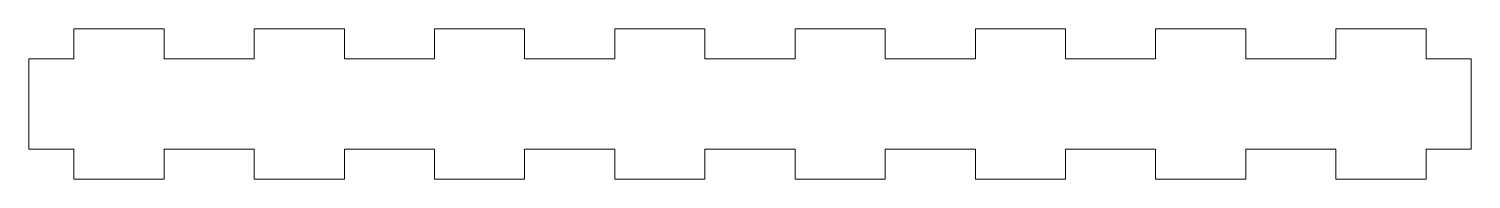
# Model space of a CAD drawing. Header units: millimetres. Extents: x -72 to 72, y -8 to 8.
import ezdxf

# ---------------------------------------------------------------- set-up
doc = ezdxf.new("R2010")
doc.units = ezdxf.units.MM
doc.layers.add('1', color=7, linetype='Continuous', true_color=0xffffff)

msp = doc.modelspace()

# ---------------------------------------------------------------- linework, layer by layer
at = {"layer": '1', "color": 252, "linetype": 'Continuous', "lineweight": 13}
for p, q in [((-67.5, 4.5), (-67.5, 7.5)), ((-67.5, 4.5), (-67.5, 7.5)), ((-67.5, 7.5), (-58.5, 7.5)), ((-67.5, 7.5), (-58.5, 7.5)), ((-58.5, 7.5), (-58.5, 4.5)), ((-58.5, 7.5), (-58.5, 4.5)), ((-49.5, 4.5), (-49.5, 7.5)), ((-49.5, 7.5), (-40.5, 7.5)), ((-49.5, 7.5), (-40.5, 7.5)), ((-49.5, 4.5), (-49.5, 7.5)), ((-40.5, 7.5), (-40.5, 4.5)), ((-40.5, 7.5), (-40.5, 4.5)), ((-31.5, 4.5), (-31.5, 7.5)), ((-31.5, 7.5), (-22.5, 7.5)), ((-31.5, 7.5), (-22.5, 7.5)), ((-31.5, 4.5), (-31.5, 7.5)), ((-22.5, 7.5), (-22.5, 4.5)), ((-22.5, 7.5), (-22.5, 4.5)), ((-13.5, 4.5), (-13.5, 7.5)), ((-13.5, 7.5), (-4.5, 7.5)), ((-13.5, 4.5), (-13.5, 7.5)), ((-13.5, 7.5), (-4.5, 7.5)), ((-4.5, 7.5), (-4.5, 4.5)), ((-4.5, 7.5), (-4.5, 4.5)), ((4.5, 7.5), (13.5, 7.5)), ((4.5, 4.5), (4.5, 7.5)), ((4.5, 4.5), (4.5, 7.5)), ((4.5, 7.5), (13.5, 7.5)), ((13.5, 7.5), (13.5, 4.5)), ((13.5, 7.5), (13.5, 4.5)), ((22.5, 7.5), (31.5, 7.5)), ((22.5, 7.5), (31.5, 7.5)), ((22.5, 4.5), (22.5, 7.5)), ((22.5, 4.5), (22.5, 7.5)), ((31.5, 7.5), (31.5, 4.5)), ((31.5, 7.5), (31.5, 4.5)), ((40.5, 4.5), (40.5, 7.5)), ((40.5, 4.5), (40.5, 7.5)), ((40.5, 7.5), (49.5, 7.5)), ((40.5, 7.5), (49.5, 7.5)), ((49.5, 7.5), (49.5, 4.5)), ((49.5, 7.5), (49.5, 4.5)), ((58.5, 7.5), (67.5, 7.5)), ((58.5, 4.5), (58.5, 7.5)), ((58.5, 7.5), (67.5, 7.5)), ((58.5, 4.5), (58.5, 7.5)), ((67.5, 7.5), (67.5, 4.5)), ((67.5, 7.5), (67.5, 4.5)), ((-72, -4.5), (-72, 4.5)), ((-72, 4.5), (-67.5, 4.5)), ((-72, 4.5), (-67.5, 4.5)), ((-72, -4.5), (-72, 4.5)), ((-58.5, 4.5), (-49.5, 4.5)), ((-58.5, 4.5), (-49.5, 4.5)), ((-40.5, 4.5), (-31.5, 4.5)), ((-40.5, 4.5), (-31.5, 4.5)), ((-22.5, 4.5), (-13.5, 4.5)), ((-22.5, 4.5), (-13.5, 4.5)), ((-4.5, 4.5), (4.5, 4.5)), ((-4.5, 4.5), (4.5, 4.5)), ((13.5, 4.5), (22.5, 4.5)), ((13.5, 4.5), (22.5, 4.5)), ((31.5, 4.5), (40.5, 4.5)), ((31.5, 4.5), (40.5, 4.5)), ((49.5, 4.5), (58.5, 4.5)), ((49.5, 4.5), (58.5, 4.5)), ((67.5, 4.5), (72, 4.5)), ((67.5, 4.5), (72, 4.5)), ((72, 4.5), (72, -4.5)), ((72, 4.5), (72, -4.5)), ((-67.5, -4.5), (-72, -4.5)), ((-67.5, -4.5), (-72, -4.5)), ((-67.5, -7.5), (-67.5, -4.5)), ((-67.5, -7.5), (-67.5, -4.5)), ((-58.5, -4.5), (-58.5, -7.5)), ((-58.5, -4.5), (-58.5, -7.5)), ((-49.5, -4.5), (-58.5, -4.5)), ((-49.5, -4.5), (-58.5, -4.5)), ((-49.5, -7.5), (-49.5, -4.5)), ((-49.5, -7.5), (-49.5, -4.5)), ((-31.5, -4.5), (-40.5, -4.5)), ((-40.5, -4.5), (-40.5, -7.5)), ((-40.5, -4.5), (-40.5, -7.5)), ((-31.5, -4.5), (-40.5, -4.5)), ((-31.5, -7.5), (-31.5, -4.5)), ((-31.5, -7.5), (-31.5, -4.5)), ((-13.5, -4.5), (-22.5, -4.5)), ((-13.5, -4.5), (-22.5, -4.5)), ((-22.5, -4.5), (-22.5, -7.5)), ((-22.5, -4.5), (-22.5, -7.5)), ((-13.5, -7.5), (-13.5, -4.5)), ((-13.5, -7.5), (-13.5, -4.5)), ((-4.5, -4.5), (-4.5, -7.5)), ((-4.5, -4.5), (-4.5, -7.5)), ((4.5, -4.5), (-4.5, -4.5)), ((4.5, -4.5), (-4.5, -4.5)), ((4.5, -7.5), (4.5, -4.5)), ((4.5, -7.5), (4.5, -4.5)), ((22.5, -4.5), (13.5, -4.5)), ((22.5, -4.5), (13.5, -4.5)), ((13.5, -4.5), (13.5, -7.5)), ((13.5, -4.5), (13.5, -7.5)), ((22.5, -7.5), (22.5, -4.5)), ((22.5, -7.5), (22.5, -4.5)), ((40.5, -4.5), (31.5, -4.5)), ((40.5, -4.5), (31.5, -4.5)), ((31.5, -4.5), (31.5, -7.5)), ((31.5, -4.5), (31.5, -7.5)), ((40.5, -7.5), (40.5, -4.5)), ((40.5, -7.5), (40.5, -4.5)), ((58.5, -4.5), (49.5, -4.5)), ((49.5, -4.5), (49.5, -7.5)), ((49.5, -4.5), (49.5, -7.5)), ((58.5, -4.5), (49.5, -4.5)), ((58.5, -7.5), (58.5, -4.5)), ((58.5, -7.5), (58.5, -4.5)), ((67.5, -4.5), (67.5, -7.5)), ((72, -4.5), (67.5, -4.5)), ((67.5, -4.5), (67.5, -7.5)), ((72, -4.5), (67.5, -4.5)), ((-58.5, -7.5), (-67.5, -7.5)), ((-58.5, -7.5), (-67.5, -7.5)), ((-40.5, -7.5), (-49.5, -7.5)), ((-40.5, -7.5), (-49.5, -7.5)), ((-22.5, -7.5), (-31.5, -7.5)), ((-22.5, -7.5), (-31.5, -7.5)), ((-4.5, -7.5), (-13.5, -7.5)), ((-4.5, -7.5), (-13.5, -7.5)), ((13.5, -7.5), (4.5, -7.5)), ((13.5, -7.5), (4.5, -7.5)), ((31.5, -7.5), (22.5, -7.5)), ((31.5, -7.5), (22.5, -7.5)), ((49.5, -7.5), (40.5, -7.5)), ((49.5, -7.5), (40.5, -7.5)), ((67.5, -7.5), (58.5, -7.5)), ((67.5, -7.5), (58.5, -7.5))]:
    msp.add_line(p, q, dxfattribs=at)

doc.saveas('drawing.dxf')
